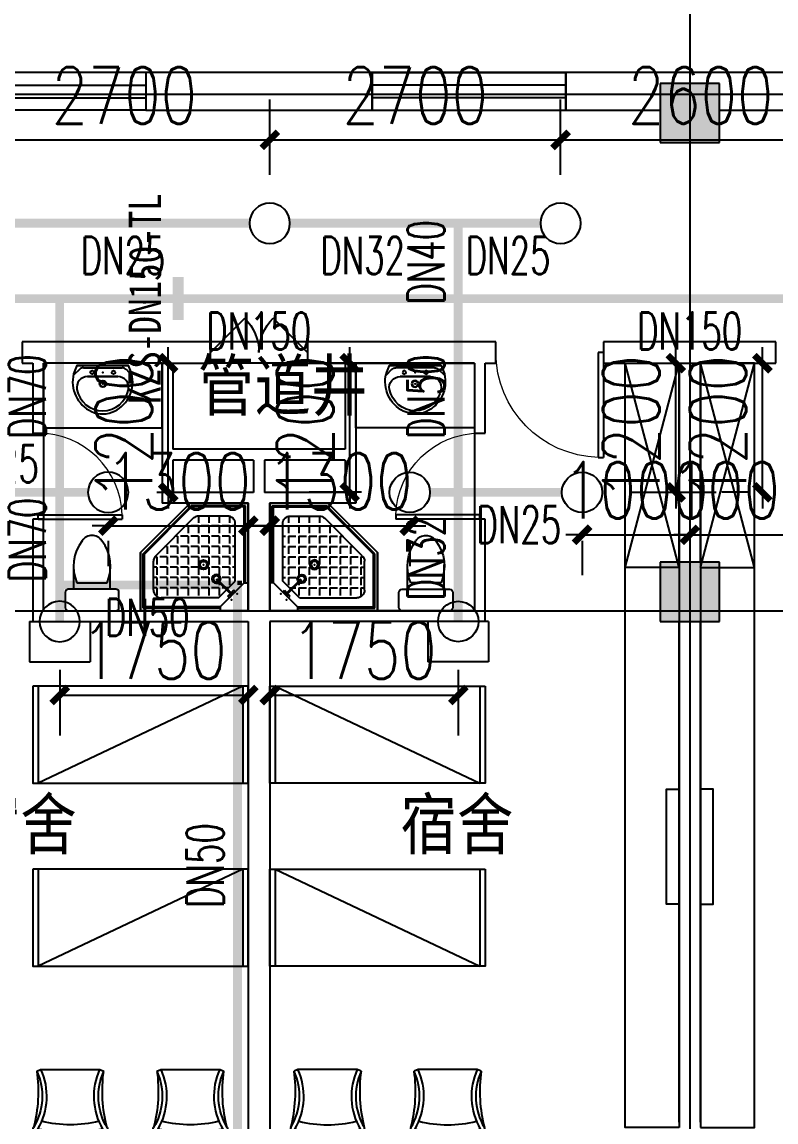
# Model space of a CAD drawing. Extents: x 0 to 2838408, y -923048 to 203859.
# Drawn here: x 2715063 to 2722063, y -267042 to -256822 of the extents above; entities that cross this region are included whole.
import ezdxf
from ezdxf.enums import TextEntityAlignment as Align

# ---------------------------------------------------------------- set-up
doc = ezdxf.new("R2010")
doc.units = 0
doc.header["$LTSCALE"] = 1000
for name, color, linetype in [('A-Fixt', 81, 'Continuous'), ('CLAYER', 7, 'Continuous'), ('COLUMN', 9, 'Continuous'), ('DIM_喷淋', 3, 'Continuous'), ('DOOR_FIRE', 4, 'Continuous'), ('DOTE', 8, 'Continuous'), ('EQUIP_喷头', 7, 'Continuous'), ('GROUND', 2, 'Continuous'), ('PIPE-喷淋', 6, 'Continuous'), ('PUB_HATCH', 8, 'Continuous'), ('PUB_TEXT', 7, 'Continuous'), ('TEXT_喷淋', 7, 'Continuous'), ('TWT_DIM', 3, 'Continuous'), ('WALL', 9, 'Continuous'), ('WINDOW', 4, 'Continuous'), ('XREF', 8, 'Continuous'), ('抗震支吊架', 2, 'Continuous'), ('洁具', 213, 'Continuous'), ('配景', 3, 'Continuous')]:
    doc.layers.add(name, color=color, linetype=linetype)
doc.styles.add('_TCH_DIM_T3', font='SIMPLEX', dxfattribs={"width": 0.75, "bigfont": 'HZTXT'})
doc.styles.add('_TWT_PIPEDN', font='SIMPLEX', dxfattribs={"width": 0.8, "height": 2.3, "bigfont": 'HZTXT'})
doc.styles.add('kzcad', font='', dxfattribs={"width": 0.8})
doc.styles.get("Standard").update_dxf_attribs({"font": 'geniso.shx', "bigfont": 'hztxt.shx'})
doc.styles.get('kzcad').set_extended_font_data('SimSun')
doc.dimstyles.new('_TWT_ARCH&&150', dxfattribs={"dimtxt": 525, "dimasz": 150, "dimexe": 375, "dimexo": 450, "dimgap": 150, "dimtad": 1, "dimdec": 0, "dimzin": 0, "dimdsep": 46, "dimtxsty": '_TCH_DIM_T3', "dimblk": 'ARCHTICK', "dimcen": 0.09, "dimclrt": 7, "dimazin": 2, "dimtfac": 1, "dimtdec": 0, "dimtix": 1, "dimtmove": 2, "dimatfit": 3, "dimfxl": 1, "dimtolj": 1, "dimtzin": 0, "dimarcsym": 0})

# ---------------------------------------------------------------- blocks, each defined once
blk = doc.blocks.new('1F平面-CAD导入_dwg_Drawing4_t3_dwg_$plan$00001613-474159-1F-927810-1F')
at = {"layer": '洁具'}
for p, q in [((-30, 250), (-170, 250)), ((-200, 170), (-430, 170)), ((-260, -140), (-260, 140)), ((-200, -170), (-200, -220)), ((-170, -250), (-30, -250))]:
    blk.add_line(p, q, dxfattribs=at)
for points in [[(-200, 220), (-200, 170), (-200, -170), (-430, -170)], [(0, -220), (0, 220)]]:
    blk.add_lwpolyline(points, dxfattribs=at)
for centre, radius, start, end in [((-170, 220), 30, 90, 180), ((-30, 220), 30, 0, 90), ((-413, -227), 398, 67.4505, 126.6381), ((-590, 0), 110, 123.4509, 236.5491), ((-413, 227), 398, 233.3619, 292.5495), ((-170, -220), 30, 180, 270), ((-30, -220), 30, 270, 0)]:
    blk.add_arc(centre, radius, start, end, dxfattribs=at)
blk = doc.blocks.new('$lvtry$00000169')
at = {"color": 0}
for p, q in [((259, -36), (259, 0)), ((259, -36), (36, -259)), ((259, -24), (976, -24)), ((259, -36), (964, -36)), ((964, -36), (976, -24)), ((964, -36), (964, -525)), ((976, -24), (976, -530)), ((276, -120), (120, -276)), ((144, -151), (291, -298)), ((151, -144), (298, -291)), ((270, -213), (270, -143)), ((276, -120), (808, -120)), ((366, -213), (366, -143)), ((462, -213), (462, -143)), ((558, -213), (558, -143)), ((655, -213), (655, -143)), ((751, -213), (751, -143)), ((847, -213), (847, -143)), ((880, -192), (880, -460)), ((36, -259), (0, -259)), ((24, -259), (24, -976)), ((36, -259), (36, -964)), ((120, -276), (120, -808)), ((173, -309), (173, -239)), ((183, -213), (205, -213)), ((220, -213), (243, -213)), ((270, -213), (340, -213)), ((270, -263), (270, -239)), ((366, -213), (436, -213)), ((366, -309), (366, -239)), ((462, -213), (532, -213)), ((462, -309), (462, -239)), ((558, -213), (628, -213)), ((558, -309), (558, -239)), ((655, -213), (725, -213)), ((655, -309), (655, -239)), ((751, -213), (821, -213)), ((751, -309), (751, -239)), ((847, -213), (880, -213)), ((847, -309), (847, -239)), ((120, -309), (147, -309)), ((120, -405), (147, -405)), ((173, -309), (243, -309)), ((173, -405), (173, -335)), ((173, -405), (243, -405)), ((270, -405), (270, -335)), ((270, -405), (340, -405)), ((334, -309), (340, -309)), ((366, -309), (436, -309)), ((366, -405), (366, -335)), ((366, -405), (379, -405)), ((462, -309), (532, -309)), ((462, -405), (462, -335)), ((462, -405), (532, -405)), ((558, -309), (628, -309)), ((558, -405), (558, -335)), ((558, -405), (628, -405)), ((655, -309), (725, -309)), ((655, -405), (655, -335)), ((655, -405), (725, -405)), ((751, -309), (821, -309)), ((751, -405), (751, -335)), ((751, -405), (821, -405)), ((847, -309), (880, -309)), ((847, -405), (847, -335)), ((847, -405), (880, -405)), ((120, -501), (147, -501)), ((173, -501), (173, -431)), ((173, -501), (243, -501)), ((270, -501), (270, -431)), ((270, -501), (340, -501)), ((366, -501), (366, -431)), ((366, -501), (436, -501)), ((462, -501), (462, -431)), ((462, -501), (532, -501)), ((558, -501), (558, -431)), ((558, -501), (628, -501)), ((655, -501), (655, -431)), ((655, -501), (725, -501)), ((751, -501), (751, -431)), ((751, -501), (821, -501)), ((847, -501), (847, -431)), ((847, -501), (867, -501)), ((120, -598), (147, -598)), ((173, -598), (173, -528)), ((173, -598), (243, -598)), ((270, -598), (270, -528)), ((270, -598), (340, -598)), ((366, -598), (366, -528)), ((366, -598), (436, -598)), ((462, -598), (462, -528)), ((462, -598), (532, -598)), ((859, -511), (511, -859)), ((964, -525), (525, -964)), ((976, -530), (530, -976)), ((558, -598), (558, -528)), ((558, -598), (628, -598)), ((655, -598), (655, -528)), ((655, -598), (725, -598)), ((751, -598), (751, -528)), ((751, -598), (773, -598)), ((964, -525), (976, -530)), ((120, -694), (147, -694)), ((173, -694), (173, -624)), ((173, -694), (243, -694)), ((270, -694), (270, -624)), ((270, -694), (340, -694)), ((366, -694), (366, -624)), ((366, -694), (436, -694)), ((462, -694), (462, -624)), ((462, -694), (532, -694)), ((558, -694), (558, -624)), ((558, -694), (628, -694)), ((655, -694), (655, -624)), ((655, -694), (676, -694)), ((120, -790), (147, -790)), ((173, -790), (173, -720)), ((173, -790), (243, -790)), ((173, -878), (173, -816)), ((270, -790), (270, -720)), ((270, -790), (340, -790)), ((270, -880), (270, -816)), ((366, -790), (366, -720)), ((366, -790), (436, -790)), ((366, -880), (366, -816)), ((462, -790), (462, -720)), ((462, -790), (532, -790)), ((462, -880), (462, -816)), ((558, -790), (558, -720)), ((558, -790), (580, -790)), ((192, -880), (460, -880)), ((36, -964), (24, -976)), ((24, -976), (530, -976)), ((36, -964), (525, -964)), ((525, -964), (530, -976))]:
    blk.add_line(p, q, dxfattribs=at)
blk.add_lwpolyline([(0, 0), (0, -1000), (540, -1000), (1000, -540), (1000, 0)], close=True)
for points in [[(0, 0), (0, -1000)], [(0, 0), (1000, 0)], [(1000, 0), (1000, -540)], [(136, -190), (148, -178), (132, -162), (121, -174)], [(190, -136), (178, -148), (162, -132), (174, -121)], [(1000, -540), (540, -1000)], [(0, -1000), (540, -1000)]]:
    blk.add_lwpolyline(points, close=True, dxfattribs=at)
for radius in [43.8, 31.1]:
    blk.add_circle((416, -428), radius, dxfattribs=at)
for centre, radius, start, end in [((808, -192), 72, 0, 90), ((296, -296), 40.6, 142.583, 128.4197), ((296, -296), 28.6, 145.828, 125.6599), ((808, -460), 72, 315, 0), ((192, -808), 72, 180, 270), ((460, -808), 72, 270, 315)]:
    blk.add_arc(centre, radius, start, end, dxfattribs=at)
for p in [(103, -156, 0), (156, -102, 0), (416, -428, 0)]:
    blk.add_point(p, dxfattribs=at)
blk = doc.blocks.new('$lvtry$00000178')
at = {"color": 0}
for p, q in [((-238, 0), (238, 0)), ((-214, -36), (-272, -91)), ((-180, -23), (180, -23)), ((216, -37), (268, -91)), ((-142, -105), (140, -105)), ((140, -105), (-142, -105))]:
    blk.add_line(p, q, dxfattribs=at)
blk.add_lwpolyline([(-104, -430, 0.224698), (110, -425, 0.348046), (269, -79), (239, 0), (-241, 0), (-271, -79, 0.356844)], format="xyb", close=True, dxfattribs=at)
for centre, radius in [((-100, -65), 16.3), ((100, -65), 16.3), ((1, -172), 31.6)]:
    blk.add_circle(centre, radius, dxfattribs=at)
at = {"color": 0, "lineweight": 13}
blk.add_circle((1, -172), 23, dxfattribs=at)
at = {"color": 0}
for centre, radius, start, end in [((-180, -73), 50, 90, 133.181), ((180, -73), 50, 44.5607, 90), ((-142, -205), 100, 90, 190.5602), ((140, -205), 100, 349.4398, 90), ((-1, -179), 243, 190.5602, 349.4398)]:
    blk.add_arc(centre, radius, start, end, dxfattribs=at)
for p in [(0, -65), (1, -172)]:
    blk.add_point(p, dxfattribs=at)
blk = doc.blocks.new('A$C70365C93')
at = {"layer": '洁具'}
blk.add_lwpolyline([(-1900, 2300), (-1900, 1700), (-800, 1700), (-800, 2300)], close=True, dxfattribs=at)
blk.add_blockref('$lvtry$00000178', (-1350, 2280), dxfattribs=at)
at = {"layer": '洁具', "rotation": 180}
blk.add_blockref('$lvtry$00000169', (0, 0), dxfattribs=at)
at = {"layer": '洁具', "extrusion": (0, 0, -1), "xscale": -1, "zscale": -1, "rotation": 90}
blk.add_blockref('1F平面-CAD导入_dwg_Drawing4_t3_dwg_$plan$00001613-474159-1F-927810-1F', (1450, 0), dxfattribs=at)
blk = doc.blocks.new('单人床')
at = {"layer": 'A-Fixt'}
for p, q in [((47774, 13973), (48674, 13973)), ((47774, 12073), (48674, 13973)), ((47774, 12073), (48674, 12073))]:
    blk.add_line(p, q, dxfattribs=at)
blk.add_lwpolyline([(47774, 14023), (48674, 14023), (48674, 12023), (47774, 12023), (47774, 14023)], dxfattribs=at)
blk = doc.blocks.new('CH_AP01')
for p, q in [((-311, 17), (-275, 0)), ((-275, 0), (275, 0)), ((275, 0), (311, 17))]:
    blk.add_line(p, q)
for centre, radius, start, end in [((0, -579), 1213, 74.7104, 105.2896), ((-307, 555), 37.8, 100.1859, 202.8359), ((-1658, 202), 1360, 352.1659, 14.4283), ((-824, 250), 563, 335.5038, 31.0903), ((0, -579), 1173, 75.0287, 104.9713), ((0, -1278), 1857, 80.611, 99.389), ((-824, 250), 603, 335.5038, 30.2691), ((0, -579), 1093, 75.8767, 104.1233), ((824, 250), 603, 149.7309, 204.4962), ((824, 250), 563, 148.9097, 204.4962), ((1658, 202), 1360, 165.5717, 187.8341), ((307, 555), 37.8, 337.1641, 79.8141)]:
    blk.add_arc(centre, radius, start, end)
blk = doc.blocks.new('A$C61295E98')
at = {"color": 3}
for p, q in [((544, 598), (0, 598)), ((0, 598), (0, 0)), ((161, 598), (161, 0)), ((170, 0), (170, 598)), ((603, 572), (603, 26)), ((624, 518), (624, 80)), ((544, 0), (0, 0))]:
    blk.add_line(p, q, dxfattribs=at)
for points in [[(82, 540), (75, 540), (75, 577), (82, 577)], [(82, 453), (75, 453), (75, 490), (82, 490)], [(82, 353), (75, 353), (75, 389), (82, 389)]]:
    blk.add_lwpolyline(points, close=True, dxfattribs=at)
for centre in [(74, 250), (74, 164), (74, 71)]:
    blk.add_circle(centre, 15.7, dxfattribs=at)
for centre, start, end in [((544, 518), 360, 90), ((544, 80), 270, 0)]:
    blk.add_arc(centre, 80, start, end, dxfattribs=at)
blk = doc.blocks.new('宿舍')
at = {"layer": 'A-Fixt'}
for p, q in [((47854, 13802), (48354, 15702)), ((48354, 13802), (47854, 15702)), ((47854, 13802), (48354, 13802))]:
    blk.add_line(p, q, dxfattribs=at)
for points in [[(47854, 8602), (48354, 8602), (48354, 15702), (47854, 15702)], [(47854, 10676), (47970, 10676), (47970, 11743), (47854, 11743)]]:
    blk.add_lwpolyline(points, close=True, dxfattribs=at)
at = {"xscale": -1, "rotation": 90}
for p in [(63677, 60475), (63677, 58775)]:
    blk.add_blockref('单人床', p, dxfattribs=at)
at = {"layer": 'A-Fixt', "xscale": -1, "rotation": 180}
for p in [(50002, 9140), (51117, 9140)]:
    blk.add_blockref('CH_AP01', p, dxfattribs=at)
at = {"layer": '配景', "color": 252}
blk.add_blockref('A$C61295E98', (47854, 7097), dxfattribs=at)
blk = doc.blocks.new('$WINLIB2D$00000001')
at = {"color": 0}
for points in [[(-0.5, 0.5), (-0.5, -0.5)], [(-0.5, 0.5), (0.5, 0.5)], [(0.5, -0.5), (0.5, 0.5)], [(0.5, 0.1667), (-0.5, 0.1667)], [(0.5, -0.1667), (-0.5, -0.1667)], [(-0.5, -0.5), (0.5, -0.5)]]:
    blk.add_lwpolyline(points, dxfattribs=at)
blk = doc.blocks.new('$DorLib2D$00000116')
at = {"color": 0}
for p, q in [((-0.5, 0), (-0.146, 0.354)), ((0.5, 0), (0.146, 0.354))]:
    blk.add_line(p, q, dxfattribs=at)
for centre, start, end in [((-0.5, 0), 0, 45), ((0.5, 0), 135, 180)]:
    blk.add_arc(centre, 0.5, start, end, dxfattribs=at)
blk = doc.blocks.new('$DorLib2D$00000001')
for p, q in [((0.45, 0.975), (0.5, 0.975)), ((0.45, 0), (0.45, 0.975)), ((0.5, 0), (0.5, 0.975)), ((0.5, 0), (0.45, 0))]:
    blk.add_line(p, q)
at = {"lineweight": 13}
blk.add_arc((0.475, 0), 0.975, 91.4693, 180, dxfattribs=at)
blk = doc.blocks.new('1F1')
at = {"layer": 'PUB_HATCH'}
for points in [[(2385491.7, -257392.2), (2384941.7, -257392.2), (2384941.7, -257942.2), (2385491.7, -257942.2)], [(2385491.7, -261842.2), (2384941.7, -261842.2), (2384941.7, -262392.2), (2385491.7, -262392.2)]]:
    blk.add_hatch(color=256, dxfattribs=at).paths.add_polyline_path(points)
at = {"layer": 'COLUMN'}
for p, q in [((2385491.7, -257392.2), (2384941.7, -257392.2)), ((2384941.7, -257392.2), (2384941.7, -257942.2)), ((2385491.7, -257942.2), (2385491.7, -257392.2)), ((2384941.7, -257942.2), (2385491.7, -257942.2)), ((2385491.7, -261842.2), (2384941.7, -261842.2)), ((2384941.7, -261842.2), (2384941.7, -262392.2)), ((2385491.7, -262392.2), (2385491.7, -261842.2)), ((2384941.7, -262392.2), (2385491.7, -262392.2))]:
    blk.add_line(p, q, dxfattribs=at)
at = {"layer": 'DOOR_FIRE'}
for p, q in [((2381666.7, -259792.2), (2380766.7, -259792.2)), ((2381666.7, -259992.2), (2380766.7, -259992.2))]:
    blk.add_line(p, q, dxfattribs=at)
at = {"layer": 'DOTE'}
for p, q in [((2385216.7, -187892.2), (2385216.7, -271092.2)), ((2343216.7, -257492.2), (2453916.7, -257492.2)), ((2343216.7, -262292.2), (2453916.7, -262292.2))]:
    blk.add_line(p, q, dxfattribs=at)
at = {"layer": 'GROUND'}
blk.add_lwpolyline([(2436966.7, -257292.2), (2363416.7, -257292.2)], dxfattribs=at)
at = {"layer": 'WALL'}
for p, q in [((2382266.7, -257292.2), (2380166.7, -257292.2)), ((2380166.7, -257292.2), (2380166.7, -257642.2)), ((2382266.7, -257642.2), (2382266.7, -257292.2)), ((2385216.7, -257292.2), (2384066.7, -257292.2)), ((2384066.7, -257292.2), (2384066.7, -257642.2)), ((2386366.7, -257292.2), (2385216.7, -257292.2)), ((2380166.7, -257642.2), (2382266.7, -257642.2)), ((2384066.7, -257642.2), (2384941.7, -257642.2)), ((2385491.7, -257642.2), (2386366.7, -257642.2)), ((2379116.7, -259792.2), (2379016.7, -259792.2)), ((2379016.7, -259792.2), (2379016.7, -259992.2)), ((2380316.7, -259792.2), (2379116.7, -259792.2)), ((2380766.7, -259792.2), (2380316.7, -259792.2)), ((2380766.7, -259992.2), (2380766.7, -259792.2)), ((2382116.7, -259792.2), (2381666.7, -259792.2)), ((2381666.7, -259792.2), (2381666.7, -259992.2)), ((2383316.7, -259792.2), (2382116.7, -259792.2)), ((2383416.7, -259792.2), (2383316.7, -259792.2)), ((2383416.7, -259992.2), (2383416.7, -259792.2)), ((2385216.7, -259792.2), (2384416.7, -259792.2)), ((2384416.7, -259792.2), (2384416.7, -259992.2)), ((2386016.7, -259792.2), (2385216.7, -259792.2)), ((2386016.7, -259992.2), (2386016.7, -259792.2)), ((2379016.7, -259992.2), (2379116.7, -259992.2)), ((2379116.7, -259992.2), (2379116.7, -260642.2)), ((2380316.7, -259992.2), (2379216.7, -259992.2)), ((2379216.7, -260642.2), (2379216.7, -259992.2)), ((2380316.7, -259992.2), (2380316.7, -260792.2)), ((2380416.7, -259992.2), (2380766.7, -259992.2)), ((2380416.7, -259992.2), (2380416.7, -260792.2)), ((2381666.7, -259992.2), (2382016.7, -259992.2)), ((2382016.7, -259992.2), (2382016.7, -260792.2)), ((2383216.7, -259992.2), (2382116.7, -259992.2)), ((2382116.7, -259992.2), (2382116.7, -260792.2)), ((2383216.7, -259992.2), (2383216.7, -260642.2)), ((2383316.7, -260642.2), (2383316.7, -259992.2)), ((2383316.7, -259992.2), (2383416.7, -259992.2)), ((2384416.7, -259992.2), (2385116.7, -259992.2)), ((2385116.7, -261842.2), (2385116.7, -259992.2)), ((2385316.7, -261842.2), (2385316.7, -259992.2)), ((2385316.7, -259992.2), (2386016.7, -259992.2)), ((2379116.7, -260642.2), (2379216.7, -260642.2)), ((2383216.7, -260642.2), (2383316.7, -260642.2)), ((2380316.7, -260792.2), (2380316.7, -261292.2)), ((2381216.7, -260792.2), (2380416.7, -260792.2)), ((2382016.7, -260792.2), (2381216.7, -260792.2)), ((2382116.7, -260792.2), (2382116.7, -261292.2)), ((2381166.7, -260892.2), (2380416.7, -260892.2)), ((2380416.7, -260892.2), (2380416.7, -261192.2)), ((2381166.7, -260892.2), (2381166.7, -261192.2)), ((2382016.7, -260892.2), (2381266.7, -260892.2)), ((2381266.7, -260892.2), (2381266.7, -261192.2)), ((2382016.7, -260892.2), (2382016.7, -261192.2)), ((2381166.7, -261192.2), (2380416.7, -261192.2)), ((2382016.7, -261192.2), (2381266.7, -261192.2)), ((2381116.7, -261292.2), (2380316.7, -261292.2)), ((2381116.7, -261292.2), (2381116.7, -262292.2)), ((2381316.7, -261292.2), (2381316.7, -262292.2)), ((2382116.7, -261292.2), (2381316.7, -261292.2)), ((2379216.7, -261442.2), (2379116.7, -261442.2)), ((2379116.7, -261442.2), (2379116.7, -262392.2)), ((2379216.7, -262292.2), (2379216.7, -261442.2)), ((2383316.7, -261442.2), (2383216.7, -261442.2)), ((2383216.7, -261442.2), (2383216.7, -262292.2)), ((2383316.7, -262392.2), (2383316.7, -261442.2)), ((2379216.7, -262292.2), (2381116.7, -262292.2)), ((2383216.7, -262292.2), (2381316.7, -262292.2)), ((2379116.7, -262392.2), (2381116.7, -262392.2)), ((2381116.7, -262392.2), (2381116.7, -267342.2)), ((2383316.7, -262392.2), (2381316.7, -262392.2)), ((2381316.7, -262392.2), (2381316.7, -267342.2)), ((2385116.7, -267042.2), (2385116.7, -262392.2)), ((2385316.7, -267042.2), (2385316.7, -262392.2))]:
    blk.add_line(p, q, dxfattribs=at)
at = {"layer": 'WINDOW'}
for p, q in [((2379216.7, -260642.2), (2379216.7, -261442.2)), ((2383216.7, -260642.2), (2383216.7, -261442.2))]:
    blk.add_line(p, q, dxfattribs=at)
for name, p in [('宿舍', (2329462.9, -275693.9)), ('A$C70365C93', (2381116.7, -262292.2)), ('宿舍', (2337462.9, -275693.9))]:
    blk.add_blockref(name, p)
at = {"xscale": -1}
for name, p in [('A$C70365C93', (2381316.7, -262292.2)), ('宿舍', (2432970.6, -275693.9))]:
    blk.add_blockref(name, p, dxfattribs=at)
at = {"layer": 'DOOR_FIRE', "xscale": 900, "yscale": -900, "zscale": 200, "rotation": 179.9999999994664}
blk.add_blockref('$DorLib2D$00000116', (2381216.7, -259892.2), dxfattribs=at)
at = {"layer": 'WINDOW'}
for name, p, xscale, yscale, zscale, rotation in [('$WINLIB2D$00000001', (2379266.7, -257467.2), -1800, 350, -1800, 359.9999999999996), ('$DorLib2D$00000001', (2379166.7, -261042.2), 800, 800, 800, 269.9999999994664), ('$DorLib2D$00000001', (2383266.7, -261042.2), 800, -800, 800, 269.9999999994664)]:
    blk.add_blockref(name, p, dxfattribs=dict(at, xscale=xscale, yscale=yscale, zscale=zscale, rotation=rotation))
for name, p, xscale, yscale, zscale in [('$WINLIB2D$00000001', (2383166.7, -257467.2), 1800, 350, 1800), ('$DorLib2D$00000001', (2383916.7, -259892.2), 1000, -1000, 1000)]:
    blk.add_blockref(name, p, dxfattribs=dict(at, xscale=xscale, yscale=yscale, zscale=zscale))
at = {"layer": 'CLAYER'}
blk.add_text('管道井', height=525, dxfattribs=at).set_placement((2380649.1, -260479.2))
at = {"layer": 'PUB_TEXT'}
for p in [(2378475.3, -264556), (2382529.7, -264556)]:
    blk.add_text('宿舍', height=525, dxfattribs=at).set_placement(p)
blk = doc.blocks.new('_ArchTick')
at = {"color": 0, "linetype": 'ByBlock', "const_width": 0.4}
blk.add_lwpolyline([(-0.5, -0.5), (0.5, 0.5)], dxfattribs=at)
blk = doc.blocks.new('*D1371')
at = {"layer": 'Defpoints', "color": 0, "linetype": 'ByBlock', "transparency": 16777216}
for p in [(2717363, -261192), (2718663, -261192), (2718663, -261502)]:
    blk.add_point(p, dxfattribs=at)
at = {"layer": 'TWT_DIM', "color": 0, "linetype": 'ByBlock', "lineweight": -2, "transparency": 16777216}
for p, q in [((2717363, -261502), (2717213, -261502)), ((2717363, -261502), (2718663, -261502)), ((2718663, -261502), (2718813, -261502)), ((2717363, -261642), (2717363, -261877)), ((2718663, -261642), (2718663, -261877))]:
    blk.add_line(p, q, dxfattribs=at)
at = {"layer": 'TWT_DIM', "color": 0, "linetype": 'ByBlock', "lineweight": -2, "transparency": 16777216, "xscale": 150, "yscale": 150, "zscale": 150}
blk.add_blockref('_ArchTick', (2717363, -261502), dxfattribs=at)
at = {"layer": 'TWT_DIM', "color": 0, "linetype": 'ByBlock', "lineweight": -2, "transparency": 16777216, "xscale": 150, "yscale": 150, "zscale": 150, "rotation": 180}
blk.add_blockref('_ArchTick', (2718663, -261502), dxfattribs=at)
at = {"layer": 'TWT_DIM', "color": 7, "linetype": 'ByBlock', "transparency": 16777216, "insert": (2718013, -261090), "char_height": 525, "attachment_point": 5, "style": '_TCH_DIM_T3'}
blk.add_mtext('\\A1;1300', dxfattribs=at)
blk = doc.blocks.new('*D1372')
at = {"layer": 'Defpoints', "color": 0, "linetype": 'ByBlock', "transparency": 16777216}
for p in [(2715863, -261192), (2717163, -261192), (2717163, -261502)]:
    blk.add_point(p, dxfattribs=at)
at = {"layer": 'TWT_DIM', "color": 0, "linetype": 'ByBlock', "lineweight": -2, "transparency": 16777216}
for p, q in [((2715863, -261502), (2715713, -261502)), ((2715863, -261502), (2717163, -261502)), ((2717163, -261502), (2717313, -261502)), ((2715863, -261642), (2715863, -261877)), ((2717163, -261642), (2717163, -261877))]:
    blk.add_line(p, q, dxfattribs=at)
at = {"layer": 'TWT_DIM', "color": 0, "linetype": 'ByBlock', "lineweight": -2, "transparency": 16777216, "xscale": 150, "yscale": 150, "zscale": 150}
blk.add_blockref('_ArchTick', (2715863, -261502), dxfattribs=at)
at = {"layer": 'TWT_DIM', "color": 0, "linetype": 'ByBlock', "lineweight": -2, "transparency": 16777216, "xscale": 150, "yscale": 150, "zscale": 150, "rotation": 180}
blk.add_blockref('_ArchTick', (2717163, -261502), dxfattribs=at)
at = {"layer": 'TWT_DIM', "color": 7, "linetype": 'ByBlock', "transparency": 16777216, "insert": (2716513, -261090), "char_height": 525, "attachment_point": 5, "style": '_TCH_DIM_T3'}
blk.add_mtext('\\A1;1300', dxfattribs=at)
blk = doc.blocks.new('*D1387')
at = {"layer": 'Defpoints', "color": 0, "linetype": 'ByBlock', "transparency": 16777216}
for p in [(2721263, -261192), (2722263, -261192), (2722263, -261586)]:
    blk.add_point(p, dxfattribs=at)
at = {"layer": 'TWT_DIM', "color": 0, "linetype": 'ByBlock', "lineweight": -2, "transparency": 16777216}
for p, q in [((2721263, -261586), (2721113, -261586)), ((2721263, -261586), (2722263, -261586)), ((2722263, -261586), (2722413, -261586)), ((2721263, -261642), (2721263, -261961)), ((2722263, -261642), (2722263, -261961))]:
    blk.add_line(p, q, dxfattribs=at)
at = {"layer": 'TWT_DIM', "color": 0, "linetype": 'ByBlock', "lineweight": -2, "transparency": 16777216, "xscale": 150, "yscale": 150, "zscale": 150}
blk.add_blockref('_ArchTick', (2721263, -261586), dxfattribs=at)
at = {"layer": 'TWT_DIM', "color": 0, "linetype": 'ByBlock', "lineweight": -2, "transparency": 16777216, "xscale": 150, "yscale": 150, "zscale": 150, "rotation": 180}
blk.add_blockref('_ArchTick', (2722263, -261586), dxfattribs=at)
at = {"layer": 'TWT_DIM', "color": 7, "linetype": 'ByBlock', "transparency": 16777216, "insert": (2721763, -261173), "char_height": 525, "attachment_point": 5, "style": '_TCH_DIM_T3'}
blk.add_mtext('\\A1;1000', dxfattribs=at)
blk = doc.blocks.new('*D1389')
at = {"layer": 'Defpoints', "color": 0, "linetype": 'ByBlock', "transparency": 16777216}
for p in [(2721936, -259992), (2722263, -259992), (2722263, -261192)]:
    blk.add_point(p, dxfattribs=at)
at = {"layer": 'TWT_DIM', "color": 0, "linetype": 'ByBlock', "lineweight": -2, "transparency": 16777216}
for p, q in [((2721936, -259992), (2721936, -259842)), ((2721813, -259992), (2721561, -259992)), ((2721936, -261192), (2721936, -259992)), ((2721813, -261192), (2721561, -261192)), ((2721936, -261192), (2721936, -261342))]:
    blk.add_line(p, q, dxfattribs=at)
at = {"layer": 'TWT_DIM', "color": 0, "linetype": 'ByBlock', "lineweight": -2, "transparency": 16777216, "xscale": 150, "yscale": 150, "zscale": 150}
for p, rotation in [((2721936, -259992), 270), ((2721936, -261192), 90)]:
    blk.add_blockref('_ArchTick', p, dxfattribs=dict(at, rotation=rotation))
at = {"layer": 'TWT_DIM', "color": 7, "linetype": 'ByBlock', "transparency": 16777216, "insert": (2721524, -260592), "char_height": 525, "attachment_point": 5, "rotation": 90, "style": '_TCH_DIM_T3'}
blk.add_mtext('\\A1;1200', dxfattribs=at)
blk = doc.blocks.new('*D1392')
at = {"layer": 'Defpoints', "color": 0, "linetype": 'ByBlock', "transparency": 16777216}
for p in [(2717363, -262392), (2719113, -262392), (2719113, -263075)]:
    blk.add_point(p, dxfattribs=at)
at = {"layer": 'TWT_DIM', "color": 0, "linetype": 'ByBlock', "lineweight": -2, "transparency": 16777216}
for p, q in [((2717363, -262842), (2717363, -263450)), ((2719113, -262842), (2719113, -263450)), ((2717363, -263075), (2719113, -263075))]:
    blk.add_line(p, q, dxfattribs=at)
at = {"layer": 'TWT_DIM', "color": 0, "linetype": 'ByBlock', "lineweight": -2, "transparency": 16777216, "xscale": 150, "yscale": 150, "zscale": 150, "rotation": 180}
blk.add_blockref('_ArchTick', (2717363, -263075), dxfattribs=at)
at = {"layer": 'TWT_DIM', "color": 0, "linetype": 'ByBlock', "lineweight": -2, "transparency": 16777216, "xscale": 150, "yscale": 150, "zscale": 150}
blk.add_blockref('_ArchTick', (2719113, -263075), dxfattribs=at)
at = {"layer": 'TWT_DIM', "color": 7, "linetype": 'ByBlock', "transparency": 16777216, "insert": (2718238, -262662), "char_height": 525, "attachment_point": 5, "style": '_TCH_DIM_T3'}
blk.add_mtext('\\A1;1750', dxfattribs=at)
blk = doc.blocks.new('*D1393')
at = {"layer": 'Defpoints', "color": 0, "linetype": 'ByBlock', "transparency": 16777216}
for p in [(2720263, -261192), (2721263, -261192), (2721263, -261586)]:
    blk.add_point(p, dxfattribs=at)
at = {"layer": 'TWT_DIM', "color": 0, "linetype": 'ByBlock', "lineweight": -2, "transparency": 16777216}
for p, q in [((2720263, -261586), (2720113, -261586)), ((2720263, -261586), (2721263, -261586)), ((2721263, -261586), (2721413, -261586)), ((2720263, -261642), (2720263, -261961)), ((2721263, -261642), (2721263, -261961))]:
    blk.add_line(p, q, dxfattribs=at)
at = {"layer": 'TWT_DIM', "color": 0, "linetype": 'ByBlock', "lineweight": -2, "transparency": 16777216, "xscale": 150, "yscale": 150, "zscale": 150}
blk.add_blockref('_ArchTick', (2720263, -261586), dxfattribs=at)
at = {"layer": 'TWT_DIM', "color": 0, "linetype": 'ByBlock', "lineweight": -2, "transparency": 16777216, "xscale": 150, "yscale": 150, "zscale": 150, "rotation": 180}
blk.add_blockref('_ArchTick', (2721263, -261586), dxfattribs=at)
at = {"layer": 'TWT_DIM', "color": 7, "linetype": 'ByBlock', "transparency": 16777216, "insert": (2720763, -261173), "char_height": 525, "attachment_point": 5, "style": '_TCH_DIM_T3'}
blk.add_mtext('\\A1;1000', dxfattribs=at)
blk = doc.blocks.new('*D1394')
at = {"layer": 'Defpoints', "color": 0, "linetype": 'ByBlock', "transparency": 16777216}
for p in [(2718105, -259992), (2718663, -259992), (2718663, -261192)]:
    blk.add_point(p, dxfattribs=at)
at = {"layer": 'TWT_DIM', "color": 0, "linetype": 'ByBlock', "lineweight": -2, "transparency": 16777216}
for p, q in [((2718105, -259992), (2718105, -259842)), ((2718213, -259992), (2717730, -259992)), ((2718105, -261192), (2718105, -259992)), ((2718213, -261192), (2717730, -261192)), ((2718105, -261192), (2718105, -261342))]:
    blk.add_line(p, q, dxfattribs=at)
at = {"layer": 'TWT_DIM', "color": 0, "linetype": 'ByBlock', "lineweight": -2, "transparency": 16777216, "xscale": 150, "yscale": 150, "zscale": 150}
for p, rotation in [((2718105, -259992), 270), ((2718105, -261192), 90)]:
    blk.add_blockref('_ArchTick', p, dxfattribs=dict(at, rotation=rotation))
at = {"layer": 'TWT_DIM', "color": 7, "linetype": 'ByBlock', "transparency": 16777216, "insert": (2717692, -260592), "char_height": 525, "attachment_point": 5, "rotation": 90, "style": '_TCH_DIM_T3'}
blk.add_mtext('\\A1;1200', dxfattribs=at)
blk = doc.blocks.new('*D1395')
at = {"layer": 'Defpoints', "color": 0, "linetype": 'ByBlock', "transparency": 16777216}
for p in [(2720263, -259992), (2721132, -259992), (2720263, -261192)]:
    blk.add_point(p, dxfattribs=at)
at = {"layer": 'TWT_DIM', "color": 0, "linetype": 'ByBlock', "lineweight": -2, "transparency": 16777216}
for p, q in [((2721132, -259992), (2721132, -259842)), ((2720713, -259992), (2721507, -259992)), ((2721132, -261192), (2721132, -259992)), ((2720713, -261192), (2721507, -261192)), ((2721132, -261192), (2721132, -261342))]:
    blk.add_line(p, q, dxfattribs=at)
at = {"layer": 'TWT_DIM', "color": 0, "linetype": 'ByBlock', "lineweight": -2, "transparency": 16777216, "xscale": 150, "yscale": 150, "zscale": 150}
for p, rotation in [((2721132, -259992), 270), ((2721132, -261192), 90)]:
    blk.add_blockref('_ArchTick', p, dxfattribs=dict(at, rotation=rotation))
at = {"layer": 'TWT_DIM', "color": 7, "linetype": 'ByBlock', "transparency": 16777216, "insert": (2720719, -260592), "char_height": 525, "attachment_point": 5, "rotation": 90, "style": '_TCH_DIM_T3'}
blk.add_mtext('\\A1;1200', dxfattribs=at)
blk = doc.blocks.new('*D1396')
at = {"layer": 'Defpoints', "color": 0, "linetype": 'ByBlock', "transparency": 16777216}
for p in [(2715413, -262392), (2717163, -262392), (2717163, -263075)]:
    blk.add_point(p, dxfattribs=at)
at = {"layer": 'TWT_DIM', "color": 0, "linetype": 'ByBlock', "lineweight": -2, "transparency": 16777216}
for p, q in [((2715413, -262842), (2715413, -263450)), ((2717163, -262842), (2717163, -263450)), ((2715413, -263075), (2717163, -263075))]:
    blk.add_line(p, q, dxfattribs=at)
at = {"layer": 'TWT_DIM', "color": 0, "linetype": 'ByBlock', "lineweight": -2, "transparency": 16777216, "xscale": 150, "yscale": 150, "zscale": 150, "rotation": 180}
blk.add_blockref('_ArchTick', (2715413, -263075), dxfattribs=at)
at = {"layer": 'TWT_DIM', "color": 0, "linetype": 'ByBlock', "lineweight": -2, "transparency": 16777216, "xscale": 150, "yscale": 150, "zscale": 150}
blk.add_blockref('_ArchTick', (2717163, -263075), dxfattribs=at)
at = {"layer": 'TWT_DIM', "color": 7, "linetype": 'ByBlock', "transparency": 16777216, "insert": (2716288, -262662), "char_height": 525, "attachment_point": 5, "style": '_TCH_DIM_T3'}
blk.add_mtext('\\A1;1750', dxfattribs=at)
blk = doc.blocks.new('*D1398')
at = {"layer": 'Defpoints', "color": 0, "linetype": 'ByBlock', "transparency": 16777216}
for p in [(2715863, -259992), (2716420, -259992), (2715863, -261192)]:
    blk.add_point(p, dxfattribs=at)
at = {"layer": 'TWT_DIM', "color": 0, "linetype": 'ByBlock', "lineweight": -2, "transparency": 16777216}
for p, q in [((2716420, -259992), (2716420, -259842)), ((2716313, -259992), (2716795, -259992)), ((2716420, -261192), (2716420, -259992)), ((2716313, -261192), (2716795, -261192)), ((2716420, -261192), (2716420, -261342))]:
    blk.add_line(p, q, dxfattribs=at)
at = {"layer": 'TWT_DIM', "color": 0, "linetype": 'ByBlock', "lineweight": -2, "transparency": 16777216, "xscale": 150, "yscale": 150, "zscale": 150}
for p, rotation in [((2716420, -259992), 270), ((2716420, -261192), 90)]:
    blk.add_blockref('_ArchTick', p, dxfattribs=dict(at, rotation=rotation))
at = {"layer": 'TWT_DIM', "color": 7, "linetype": 'ByBlock', "transparency": 16777216, "insert": (2716008, -260592), "char_height": 525, "attachment_point": 5, "rotation": 90, "style": '_TCH_DIM_T3'}
blk.add_mtext('\\A1;1200', dxfattribs=at)
blk = doc.blocks.new('*D3077')
at = {"layer": 'Defpoints', "color": 0, "linetype": 'ByBlock', "transparency": 16777216}
for p in [(2722663, -257918), (2720063, -258692), (2722663, -258692)]:
    blk.add_point(p, dxfattribs=at)
at = {"layer": 'DIM_喷淋', "color": 0, "linetype": 'ByBlock', "lineweight": -2, "transparency": 16777216}
for p, q in [((2720063, -258242), (2720063, -257543)), ((2722663, -258242), (2722663, -257543)), ((2720063, -257918), (2722663, -257918))]:
    blk.add_line(p, q, dxfattribs=at)
at = {"layer": 'DIM_喷淋', "color": 0, "linetype": 'ByBlock', "lineweight": -2, "transparency": 16777216, "xscale": 150, "yscale": 150, "zscale": 150, "rotation": 180}
blk.add_blockref('_ArchTick', (2720063, -257918), dxfattribs=at)
at = {"layer": 'DIM_喷淋', "color": 0, "linetype": 'ByBlock', "lineweight": -2, "transparency": 16777216, "xscale": 150, "yscale": 150, "zscale": 150}
blk.add_blockref('_ArchTick', (2722663, -257918), dxfattribs=at)
at = {"layer": 'DIM_喷淋', "color": 7, "linetype": 'ByBlock', "transparency": 16777216, "insert": (2721363, -257505), "char_height": 525, "attachment_point": 5, "style": '_TCH_DIM_T3'}
blk.add_mtext('\\A1;2600', dxfattribs=at)
blk = doc.blocks.new('*D3078')
at = {"layer": 'Defpoints', "color": 0, "linetype": 'ByBlock', "transparency": 16777216}
for p in [(2720063, -257918), (2717363, -258692), (2720063, -258692)]:
    blk.add_point(p, dxfattribs=at)
at = {"layer": 'DIM_喷淋', "color": 0, "linetype": 'ByBlock', "lineweight": -2, "transparency": 16777216}
for p, q in [((2717363, -258242), (2717363, -257543)), ((2720063, -258242), (2720063, -257543)), ((2717363, -257918), (2720063, -257918))]:
    blk.add_line(p, q, dxfattribs=at)
at = {"layer": 'DIM_喷淋', "color": 0, "linetype": 'ByBlock', "lineweight": -2, "transparency": 16777216, "xscale": 150, "yscale": 150, "zscale": 150, "rotation": 180}
blk.add_blockref('_ArchTick', (2717363, -257918), dxfattribs=at)
at = {"layer": 'DIM_喷淋', "color": 0, "linetype": 'ByBlock', "lineweight": -2, "transparency": 16777216, "xscale": 150, "yscale": 150, "zscale": 150}
blk.add_blockref('_ArchTick', (2720063, -257918), dxfattribs=at)
at = {"layer": 'DIM_喷淋', "color": 7, "linetype": 'ByBlock', "transparency": 16777216, "insert": (2718713, -257505), "char_height": 525, "attachment_point": 5, "style": '_TCH_DIM_T3'}
blk.add_mtext('\\A1;2700', dxfattribs=at)
blk = doc.blocks.new('*D3079')
at = {"layer": 'Defpoints', "color": 0, "linetype": 'ByBlock', "transparency": 16777216}
for p in [(2717363, -257918), (2714663, -258692), (2717363, -258692)]:
    blk.add_point(p, dxfattribs=at)
at = {"layer": 'DIM_喷淋', "color": 0, "linetype": 'ByBlock', "lineweight": -2, "transparency": 16777216}
for p, q in [((2714663, -258242), (2714663, -257543)), ((2717363, -258242), (2717363, -257543)), ((2714663, -257918), (2717363, -257918))]:
    blk.add_line(p, q, dxfattribs=at)
at = {"layer": 'DIM_喷淋', "color": 0, "linetype": 'ByBlock', "lineweight": -2, "transparency": 16777216, "xscale": 150, "yscale": 150, "zscale": 150, "rotation": 180}
blk.add_blockref('_ArchTick', (2714663, -257918), dxfattribs=at)
at = {"layer": 'DIM_喷淋', "color": 0, "linetype": 'ByBlock', "lineweight": -2, "transparency": 16777216, "xscale": 150, "yscale": 150, "zscale": 150}
blk.add_blockref('_ArchTick', (2717363, -257918), dxfattribs=at)
at = {"layer": 'DIM_喷淋', "color": 7, "linetype": 'ByBlock', "transparency": 16777216, "insert": (2716013, -257505), "char_height": 525, "attachment_point": 5, "style": '_TCH_DIM_T3'}
blk.add_mtext('\\A1;2700', dxfattribs=at)
blk = doc.blocks.new('$TwtSys$00000125')
blk.add_circle((0, 0, 0), 1)
blk = doc.blocks.new('$TwtSys$00000131')
for p, q in [((-1.5, 0), (-1.5, 2)), ((-1.5, 2), (1.5, 2)), ((1.5, 0, 0), (1.5, 2, 0)), ((-1.5, 0), (-1, 0)), ((1, 0, 0), (1.5, 0, 0))]:
    blk.add_line(p, q)
blk.add_circle((0, 0), 1)

msp = doc.modelspace()

# ---------------------------------------------------------------- hatches: boundary and pattern name
at = {"layer": 'PIPE-喷淋', "linetype": 'ByBlock'}
for points in [[(2717062.5, -262052.7), (2717062.5, -262011.5), (2717103.8, -262011.5)], [(2717062.5, -262052.7), (2717103.8, -262052.7), (2717103.8, -262011.5)]]:
    msp.add_hatch(color=256, dxfattribs=at).paths.add_polyline_path(points)

# ---------------------------------------------------------------- linework, layer by layer
at = {"layer": 'PIPE-喷淋', "linetype": 'ByBlock', "ltscale": 1.5, "const_width": 82.5}
for points in [[(2714850, -258692.2), (2717175, -258692.2)], [(2717550, -258692.2), (2719112.5, -258692.2)], [(2719112.5, -258692.2), (2719112.5, -259392.2)], [(2719112.5, -258692.2), (2719875, -258692.2)], [(2711112.5, -259392.2), (2715412.5, -259392.2)], [(2715412.5, -259392.2), (2719112.5, -259392.2)], [(2715412.5, -261192.2), (2715412.5, -259392.2)], [(2719112.5, -261192.2), (2719112.5, -259392.2)], [(2719112.5, -259392.2), (2723412.5, -259392.2)], [(2714450, -261192.2), (2715412.5, -261192.2)], [(2715412.5, -261192.2), (2715675, -261192.2)], [(2715412.5, -262052.7), (2715412.5, -261192.2)], [(2718850, -261192.2), (2719112.5, -261192.2)], [(2719112.5, -261192.2), (2720075, -261192.2)], [(2719112.5, -262392.2), (2719112.5, -261192.2)], [(2715412.5, -262392.2), (2715412.5, -262052.7)], [(2715412.5, -262052.7), (2717062.5, -262052.7)], [(2717062.5, -262052.7), (2717062.5, -267242.2)]]:
    msp.add_lwpolyline(points, dxfattribs=at)
at = {"layer": '抗震支吊架', "color": 4, "const_width": 100}
msp.add_lwpolyline([(2716512.5, -259592.2), (2716512.5, -259192.2)], dxfattribs=at)

# ---------------------------------------------------------------- block references
at = {"layer": 'EQUIP_喷头', "linetype": 'ByBlock', "xscale": 187.5, "yscale": -187.5, "zscale": 187.5}
for name, p in [('$TwtSys$00000125', (2717362.5, -258692.2)), ('$TwtSys$00000125', (2720062.5, -258692.2)), ('$TwtSys$00000125', (2715862.5, -261192.2)), ('$TwtSys$00000131', (2715412.5, -262392.2))]:
    msp.add_blockref(name, p, dxfattribs=at)
at = {"layer": 'EQUIP_喷头', "linetype": 'ByBlock', "xscale": 187.5, "yscale": 187.5, "zscale": 187.5, "rotation": 180}
for name, p in [('$TwtSys$00000125', (2718662.5, -261192.2)), ('$TwtSys$00000125', (2720262.5, -261192.2)), ('$TwtSys$00000131', (2719112.5, -262392.2))]:
    msp.add_blockref(name, p, dxfattribs=at)
at = {"layer": 'XREF'}
msp.add_blockref('1F1', (336045.8, 0), dxfattribs=at)

# ---------------------------------------------------------------- texts
at = {"layer": 'TEXT_喷淋', "color": 251, "linetype": 'ByBlock', "style": '_TWT_PIPEDN', "width": 0.64}
for s, rotation, p in [('DN40', 90, (2718985, -259447)), ('DN25', 359.99999, (2715607.7, -259164.7)), ('DN32', 359.99999, (2717832.7, -259164.7)), ('DN25', 359.99999, (2719182.7, -259164.7)), ('DN50', 90, (2718985, -260697)), ('DN32', 90, (2718985, -262197)), ('DN50', 90, (2716935, -265052.2))]:
    msp.add_text(s, height=345, rotation=rotation, dxfattribs=at).set_placement(p)
at = {"layer": 'TEXT_喷淋', "linetype": 'ByBlock', "style": '_TWT_PIPEDN', "width": 0.64}
for p in [(2716773.6, -259864.7), (2720773.6, -259864.7)]:
    msp.add_text('DN150', height=345, dxfattribs=at).set_placement(p)
for p in [(2715285, -260697), (2715285, -262027.2)]:
    msp.add_text('DN70', height=345, rotation=90, dxfattribs=at).set_placement(p)
at = {"layer": 'TEXT_喷淋', "color": 251, "linetype": 'ByBlock', "style": '_TWT_PIPEDN', "width": 0.64}
for s, p in [('DN25', (2714432.7, -261099.2)), ('DN25', (2719282.7, -261664.7)), ('DN50', (2715832.7, -262525.2))]:
    msp.add_text(s, height=345, dxfattribs=at).set_placement(p)
at = {"layer": '抗震支吊架', "color": 4, "style": 'kzcad', "width": 0.8}
msp.add_text('KZS-DN150-TL', height=300, rotation=89.88539, dxfattribs=at).set_placement((2716352.5, -259392.2), align=Align.CENTER)

# ---------------------------------------------------------------- dimensions: what is measured, and where the dimension line sits
at = {"layer": 'DIM_喷淋', "linetype": 'ByBlock'}
for p1, p2, picture, middle in [((2714662.5, -258692.2), (2717362.5, -258692.2), '*D3079', (2716012.5, -257505.3)), ((2717362.5, -258692.2), (2720062.5, -258692.2), '*D3078', (2718712.5, -257505.3)), ((2720062.5, -258692.2), (2722662.5, -258692.2), '*D3077', (2721362.5, -257505.3))]:
    dim = msp.add_aligned_dim(p1=p1, p2=p2, distance=774.4, dimstyle='_TWT_ARCH&&150', dxfattribs=at)
    dim.commit()
    dim.dimension.update_dxf_attribs({"geometry": picture, "text_midpoint": middle})
at = {"layer": 'TWT_DIM', "linetype": 'ByBlock'}
for p1, p2, distance, picture, middle in [((2715862.5, -261192.2), (2715862.5, -259992.2), -557.7, '*D1398', (2716007.8, -260592.2)), ((2718662.5, -261192.2), (2718662.5, -259992.2), 557.7, '*D1394', (2717692.3, -260592.2)), ((2720262.5, -261192.2), (2720262.5, -259992.2), -869.3, '*D1395', (2720719.3, -260592.2)), ((2722262.5, -261192.2), (2722262.5, -259992.2), 326.4, '*D1389', (2721523.7, -260592.2)), ((2715862.5, -261192.2), (2717162.5, -261192.2), -309.8, '*D1372', (2716512.5, -261089.5)), ((2717362.5, -261192.2), (2718662.5, -261192.2), -309.8, '*D1371', (2718012.5, -261089.5)), ((2720262.5, -261192.2), (2721262.5, -261192.2), -393.4, '*D1393', (2720762.5, -261173)), ((2721262.5, -261192.2), (2722262.5, -261192.2), -393.4, '*D1387', (2721762.5, -261173)), ((2715412.5, -262392.2), (2717162.5, -262392.2), -682.4, '*D1396', (2716287.5, -262662)), ((2717362.5, -262392.2), (2719112.5, -262392.2), -682.4, '*D1392', (2718237.5, -262662))]:
    dim = msp.add_aligned_dim(p1=p1, p2=p2, distance=distance, dimstyle='_TWT_ARCH&&150', dxfattribs=at)
    dim.commit()
    dim.dimension.update_dxf_attribs({"geometry": picture, "text_midpoint": middle})

doc.saveas('drawing.dxf')
